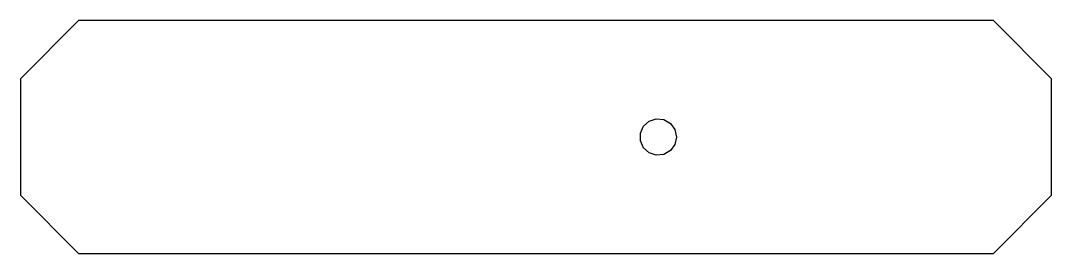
# Model space of a CAD drawing. Header units: metres. Extents: x -9.1 to 69.9, y -8.9 to 8.9.
import ezdxf

# ---------------------------------------------------------------- set-up
doc = ezdxf.new("R2010")
doc.units = ezdxf.units.M

msp = doc.modelspace()

# ---------------------------------------------------------------- linework, layer by layer
for p, q in [((-4.6875, 8.90625), (-9.14062, 4.45312)), ((65.487, 8.90625), (-4.6875, 8.90625)), ((69.9401, 4.45312), (65.487, 8.90625)), ((-9.14062, 4.45312), (-9.14062, -4.45312)), ((69.9401, -4.45312), (69.9401, 4.45312)), ((38.4053, 0.291061), (38.6421, 0.822891)), ((38.6421, 0.822891), (39.0748, 1.21243)), ((39.0748, 1.21243), (39.6284, 1.39232)), ((39.6284, 1.39232), (40.2074, 1.33147)), ((40.2074, 1.33147), (40.7115, 1.04039)), ((40.7115, 1.04039), (41.0537, 0.569427)), ((38.4053, -0.291061), (38.4053, 0.291061)), ((41.0537, 0.569427), (41.1747, 0)), ((41.1747, 0), (41.0537, -0.569427)), ((38.6421, -0.822891), (38.4053, -0.291061)), ((41.0537, -0.569427), (40.7115, -1.04039)), ((39.0748, -1.21243), (38.6421, -0.822891)), ((39.6284, -1.39232), (39.0748, -1.21243)), ((40.2074, -1.33147), (39.6284, -1.39232)), ((40.7115, -1.04039), (40.2074, -1.33147)), ((-9.14062, -4.45312), (-4.6875, -8.90625)), ((65.487, -8.90625), (69.9401, -4.45312)), ((-4.6875, -8.90625), (65.487, -8.90625))]:
    msp.add_line(p, q)

doc.saveas('drawing.dxf')
